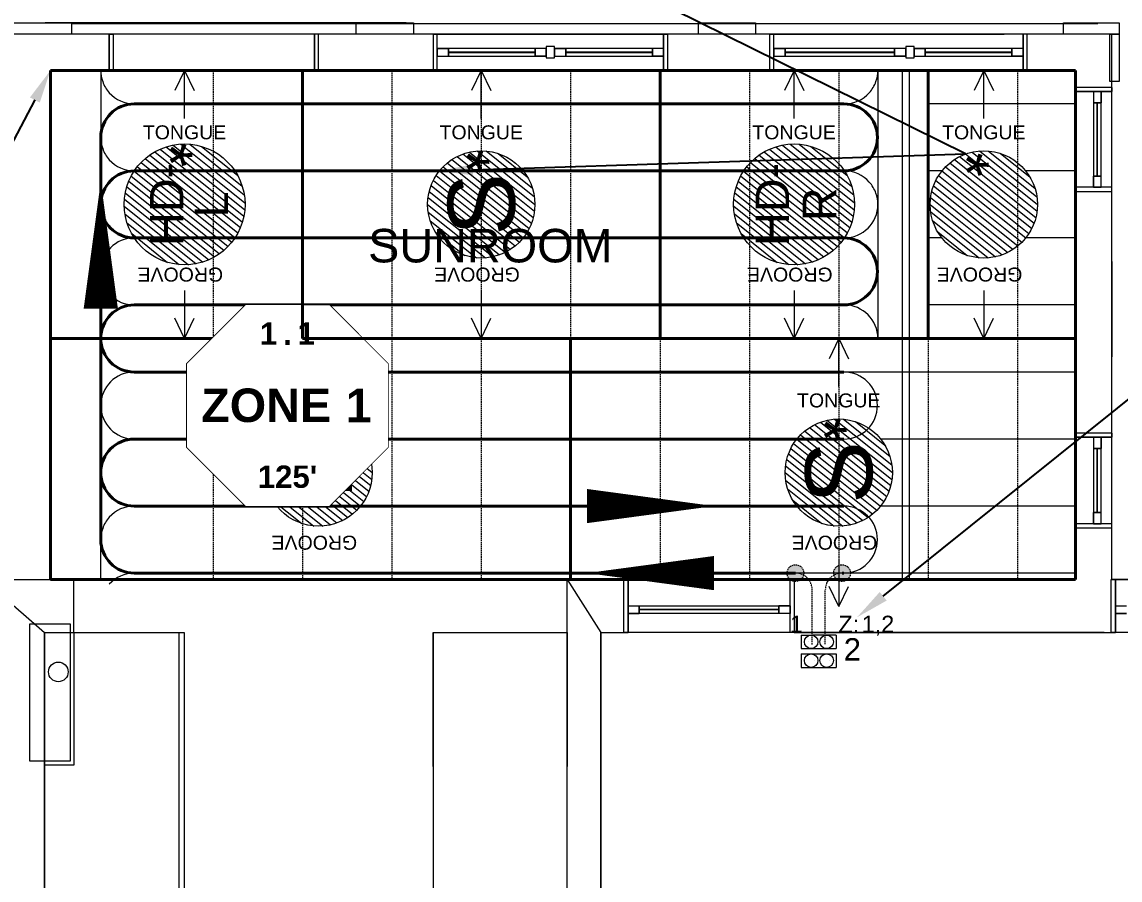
# Model space of a CAD drawing. Header units: inches. Extents: x -394 to 2550, y -2115 to -791.
# Drawn here: x 1125.5 to 1322, y -1182.6 to -1029 of the extents above; entities that cross this region are included whole.
import ezdxf
from ezdxf import colors
from ezdxf.entities.mleader import LeaderData, LeaderLine
from ezdxf.enums import TextEntityAlignment as Align
from ezdxf.math import Vec2, Vec3

# ---------------------------------------------------------------- set-up
doc = ezdxf.new("R2010")
doc.units = ezdxf.units.IN
doc.header["$MEASUREMENT"] = 0
doc.set_wipeout_variables(frame=1)
doc.linetypes.add('DASHED2', pattern=[0.375, 0.25, -0.125])
for name, color, linetype, lineweight in [('B_Joists', 8, 'DASHED2', 5), ('B_Walls', 7, 'Continuous', 13), ('S_Doubles', 50, 'Continuous', 15), ('S_Lefts', 1, 'Continuous', 13), ('S_Panel Text', 7, 'Continuous', 13), ('S_Straights', 161, 'Continuous', 13), ('T_Buried Point', 3, 'Continuous', 20), ('T_Buried Tubing', 3, 'DASHED2', 20), ('T_Custom Groove', 143, 'Continuous', 20), ('T_Manifold', 7, 'Continuous', 9), ('T_Tube Text', 7, 'Continuous', 13), ('T_Tubing', 6, 'Continuous', 40), ('W_Grooves', 7, 'Continuous', 5), ('W_Panel', 7, 'Continuous', 40), ('W_TG', 7, 'Continuous', 5)]:
    doc.layers.add(name, color=color, linetype=linetype, lineweight=lineweight)
for name, color, linetype in [('T_Loop Marker', 7, 'Continuous'), ('T_Return', 5, 'Continuous'), ('T_Supply', 1, 'Continuous')]:
    doc.layers.add(name, color=color, linetype=linetype)
doc.styles.add('Bold', font='arialbd.ttf')
doc.styles.get("Standard").update_dxf_attribs({"font": 'arial.ttf'})

# ---------------------------------------------------------------- blocks, each defined once
blk = doc.blocks.new('Left Turn Panel')
at = {"layer": 'W_Panel'}
blk.add_text('L', height=12, dxfattribs=at).set_placement((-10.81, 187.42), align=Align.MIDDLE)
blk = doc.blocks.new('*U140')
at = {"layer": 'S_Lefts'}
for p, q in [((-25.36, -38.49), (-33.57, -48.76)), ((-26.93, -38.85), (-33.57, -47.15)), ((-24, -38.4), (-33.37, -50.11)), ((-22.78, -38.47), (-33.03, -51.28)), ((-21.67, -38.68), (-32.58, -52.32)), ((-20.64, -39), (-32.04, -53.25)), ((-28.93, -39.76), (-33.12, -45)), ((-19.69, -39.42), (-31.43, -54.09)), ((-18.81, -39.92), (-30.75, -54.83)), ((-18, -40.5), (-30, -55.5)), ((-17.25, -41.17), (-29.19, -56.08)), ((-16.57, -41.91), (-28.31, -56.58)), ((-15.96, -42.75), (-27.36, -57)), ((-15.42, -43.68), (-26.33, -57.32)), ((-14.97, -44.72), (-25.22, -57.53)), ((-14.63, -45.89), (-24, -57.6)), ((-14.43, -47.24), (-22.64, -57.51)), ((-14.43, -48.85), (-21.07, -57.15)), ((-14.88, -51), (-19.07, -56.24))]:
    blk.add_line(p, q, dxfattribs=at)
blk.add_circle((-24, -48), 9.6, dxfattribs=at)
at = {"layer": 'W_Grooves'}
for p, q in [((-43.12, -9), (0, -9)), ((-42, -93.12), (-42, -15)), ((-30, -40.5), (-30, -15)), ((-18, -40.5), (-18, -15)), ((-6, -93.12), (-6, -15)), ((-30, -93.12), (-30, -55.5)), ((-18, -93.12), (-18, -55.5))]:
    blk.add_line(p, q, dxfattribs=at)
for centre, start, end in [((-36, -15), 109.4712, 131.8103), ((-36, -15), 90, 109.4712), ((-36, -15), 70.5288, 90), ((-36, -15), 48.1897, 70.5288), ((-24, -15), 109.4712, 131.8103), ((-24, -15), 90, 109.4712), ((-24, -15), 0, 90), ((-12, -15), 0, 180), ((0, -15), 90, 180), ((-48, -15), 0, 48.1897), ((-36, -15), 131.8103, 180), ((-36, -15), 0, 48.1897), ((-24, -15), 131.8103, 180)]:
    blk.add_arc(centre, 6, start, end, dxfattribs=at)
at = {"layer": 'W_Panel'}
for p, q in [((-43.12, -93.12), (-43.12, 0)), ((-43.12, 0), (0, 0)), ((0, 0), (0, -93.12)), ((0, -93.12), (-43.12, -93.12))]:
    blk.add_line(p, q, dxfattribs=at)
at = {"layer": 'W_TG'}
for p, q in [((0, -48), (-3.62, -46.26)), ((-8.61, -48), (0, -48)), ((0, -48), (-3.62, -49.74))]:
    blk.add_line(p, q, dxfattribs=at)
at = {"layer": 'W_Panel'}
blk.add_blockref('Left Turn Panel', (-13.19, -235.42), dxfattribs=at)
at = {"layer": 'W_Panel', "flags": 8}
blk.add_attdef('*', (-14.18, -41.42), '', height=8, rotation=180, dxfattribs=at)
at = {"layer": 'W_TG'}
for s, rotation, p in [('GROOVE', 90, (-35.31, -54.9)), ('TONGUE', 270, (-12.34, -40.53))]:
    blk.add_text(s, height=2.5, rotation=rotation, dxfattribs=at).set_placement(p)
blk = doc.blocks.new('Half Double - Left Turn')
at = {"layer": 'W_Panel'}
for s, p in [('HD-', (116.24, 166.62)), ('L', (116.24, 158.64))]:
    blk.add_text(s, height=6, dxfattribs=at).set_placement(p, align=Align.MIDDLE)
blk = doc.blocks.new('*U141')
at = {"layer": 'S_Doubles'}
for p, q in [((-25.7, -13.32), (-34.79, -24.69)), ((-27.28, -13.69), (-34.78, -23.06)), ((-24.31, -13.19), (-34.62, -26.07)), ((-23.06, -13.22), (-34.31, -27.28)), ((-21.91, -13.39), (-33.9, -28.37)), ((-20.85, -13.65), (-33.4, -29.35)), ((-29.23, -14.53), (-34.38, -20.97)), ((-19.85, -14.01), (-32.83, -30.24)), ((-18.92, -14.45), (-32.2, -31.05)), ((-18.05, -14.97), (-31.51, -31.79)), ((-17.24, -15.55), (-30.76, -32.45)), ((-16.49, -16.21), (-29.95, -33.03)), ((-15.8, -16.95), (-29.08, -33.55)), ((-15.17, -17.76), (-28.15, -33.99)), ((-14.6, -18.65), (-27.15, -34.35)), ((-14.1, -19.63), (-26.09, -34.61)), ((-13.69, -20.72), (-24.94, -34.78)), ((-13.38, -21.93), (-23.69, -34.81)), ((-13.21, -23.31), (-22.3, -34.68)), ((-13.22, -24.94), (-20.72, -34.31)), ((-13.62, -27.03), (-18.77, -33.47))]:
    blk.add_line(p, q, dxfattribs=at)
blk.add_circle((-24, -24), 10.82, dxfattribs=at)
at = {"layer": 'W_Grooves'}
for p, q in [((0, -9), (-48, -9)), ((-42, -15), (-42, -45.12)), ((-6, -15), (-6, -45.12)), ((-30, -33), (-30, -45.12)), ((-18, -33), (-18, -45.12))]:
    blk.add_line(p, q, dxfattribs=at)
for centre, start, end in [((-48, -15), 0, 90), ((-36, -15), 0, 180), ((-24, -15), 90, 180), ((-24, -15), 70.5288, 90), ((-24, -15), 48.1897, 70.5288), ((-12, -15), 109.4712, 131.8103), ((-12, -15), 90, 109.4712), ((-12, -15), 70.5288, 90), ((-12, -15), 48.1897, 70.5288), ((0, -15), 109.4712, 131.8103), ((0, -15), 90, 109.4712), ((-24, -15), 0, 48.1897), ((-12, -15), 131.8103, 180), ((-12, -15), 0, 48.1897), ((0, -15), 131.8103, 180)]:
    blk.add_arc(centre, 6, start, end, dxfattribs=at)
at = {"layer": 'W_Panel'}
for p, q in [((0, 0), (-48, 0)), ((-48, 0), (-48, -45.12)), ((0, -45.12), (0, 0)), ((0, -45.12), (-48, -45.12))]:
    blk.add_line(p, q, dxfattribs=at)
at = {"layer": 'W_TG'}
for p, q in [((-48, -24), (-44.38, -22.26)), ((0, -24), (-3.62, -22.26)), ((-39.39, -24), (-48, -24)), ((-48, -24), (-44.38, -25.74)), ((-8.61, -24), (0, -24)), ((0, -24), (-3.62, -25.74))]:
    blk.add_line(p, q, dxfattribs=at)
at = {"layer": 'W_Panel'}
blk.add_blockref('Half Double - Left Turn', (-140.24, -187.42), dxfattribs=at)
at = {"layer": 'W_Panel', "flags": 8}
blk.add_attdef('*', (-12.97, -17.42), '', height=8, rotation=180, dxfattribs=at)
at = {"layer": 'W_TG'}
for s, rotation, p in [('GROOVE', 90, (-35.31, -30.9)), ('TONGUE', 270, (-12.34, -16.53))]:
    blk.add_text(s, height=2.5, rotation=rotation, dxfattribs=at).set_placement(p)
blk = doc.blocks.new('Straight Through Panel')
at = {"layer": 'W_Panel'}
blk.add_text('S', height=12, dxfattribs=at).set_placement((-10.81, 79.84), align=Align.MIDDLE)
blk = doc.blocks.new('*U144')
at = {"layer": 'S_Straights'}
for p, q in [((-25.36, -38.49), (-33.57, -48.76)), ((-26.93, -38.85), (-33.57, -47.15)), ((-24, -38.4), (-33.37, -50.11)), ((-22.78, -38.47), (-33.03, -51.28)), ((-21.67, -38.68), (-32.58, -52.32)), ((-20.64, -39), (-32.04, -53.25)), ((-28.93, -39.76), (-33.12, -45)), ((-19.69, -39.42), (-31.43, -54.09)), ((-18.81, -39.92), (-30.75, -54.83)), ((-18, -40.5), (-30, -55.5)), ((-17.25, -41.17), (-29.19, -56.08)), ((-16.57, -41.91), (-28.31, -56.58)), ((-15.96, -42.75), (-27.36, -57)), ((-15.42, -43.68), (-26.33, -57.32)), ((-14.97, -44.72), (-25.22, -57.53)), ((-14.63, -45.89), (-24, -57.6)), ((-14.43, -47.24), (-22.64, -57.51)), ((-14.43, -48.85), (-21.07, -57.15)), ((-14.88, -51), (-19.07, -56.24))]:
    blk.add_line(p, q, dxfattribs=at)
blk.add_circle((-24, -48), 9.6, dxfattribs=at)
at = {"layer": 'W_Grooves'}
for p, q in [((-42, -90.37), (-42, 0)), ((-30, -40.5), (-30, 0)), ((-18, -40.5), (-18, 0)), ((-6, -90.37), (-6, 0)), ((-30, -90.37), (-30, -55.5)), ((-18, -90.37), (-18, -55.5))]:
    blk.add_line(p, q, dxfattribs=at)
at = {"layer": 'W_Panel'}
for p, q in [((-43.12, 0), (-43.12, -90.37)), ((0, 0), (-43.12, 0)), ((0, -90.37), (0, 0)), ((-43.12, -90.37), (0, -90.37))]:
    blk.add_line(p, q, dxfattribs=at)
at = {"layer": 'W_TG'}
for p, q in [((-48, -48), (-44.38, -46.26)), ((0, -48), (-3.62, -46.26)), ((-39.39, -48), (-48, -48)), ((-48, -48), (-44.38, -49.74)), ((-8.61, -48), (0, -48)), ((0, -48), (-3.62, -49.74))]:
    blk.add_line(p, q, dxfattribs=at)
at = {"layer": 'W_Panel'}
blk.add_blockref('Straight Through Panel', (-13.19, -127.84), dxfattribs=at)
at = {"layer": 'W_Panel', "flags": 8}
blk.add_attdef('*', (-14.18, -41.42), '', height=8, rotation=180, dxfattribs=at)
at = {"layer": 'W_TG'}
for s, rotation, p in [('GROOVE', 90, (-35.31, -54.9)), ('TONGUE', 270, (-12.34, -40.53))]:
    blk.add_text(s, height=2.5, rotation=rotation, dxfattribs=at).set_placement(p)
blk = doc.blocks.new('Half Double - Right Panel')
at = {"layer": 'W_Panel'}
for s, p in [('HD-', (116.24, 107.72)), ('R', (116.24, 99.3))]:
    blk.add_text(s, height=6, dxfattribs=at).set_placement(p, align=Align.MIDDLE)
blk = doc.blocks.new('*U143')
at = {"layer": 'S_Doubles'}
for p, q in [((-25.7, 34.68), (-34.79, 23.31)), ((-27.28, 34.31), (-34.78, 24.94)), ((-24.31, 34.81), (-34.62, 21.93)), ((-29.23, 33.47), (-34.38, 27.03)), ((-23.06, 34.78), (-34.31, 20.72)), ((-21.91, 34.61), (-33.9, 19.63)), ((-20.85, 34.35), (-33.4, 18.65)), ((-19.85, 33.99), (-32.83, 17.76)), ((-18.92, 33.55), (-32.2, 16.95)), ((-18.05, 33.03), (-31.51, 16.21)), ((-17.24, 32.45), (-30.76, 15.55)), ((-16.49, 31.79), (-29.95, 14.97)), ((-15.8, 31.05), (-29.08, 14.45)), ((-15.17, 30.24), (-28.15, 14.01)), ((-14.6, 29.35), (-27.15, 13.65)), ((-14.1, 28.37), (-26.09, 13.39)), ((-13.69, 27.28), (-24.94, 13.22)), ((-13.38, 26.07), (-23.69, 13.19)), ((-13.21, 24.69), (-22.3, 13.32)), ((-13.22, 23.06), (-20.72, 13.69)), ((-13.62, 20.97), (-18.77, 14.53))]:
    blk.add_line(p, q, dxfattribs=at)
blk.add_circle((-24, 24), 10.82, dxfattribs=at)
at = {"layer": 'W_Grooves'}
for p, q in [((-42, 15), (-42, 48)), ((-30, 33), (-30, 48)), ((-18, 33), (-18, 48)), ((-6, 15), (-6, 48)), ((0, 9), (-48, 9))]:
    blk.add_line(p, q, dxfattribs=at)
for centre, start, end in [((-48, 15), 270, 0), ((-36, 15), 180, 0), ((-24, 15), 180, 270), ((-24, 15), 311.8103, 0), ((-12, 15), 180, 228.1897), ((-12, 15), 311.8103, 0), ((0, 15), 180, 228.1897), ((-24, 15), 289.4712, 311.8103), ((-12, 15), 228.1897, 250.5288), ((-12, 15), 289.4712, 311.8103), ((0, 15), 228.1897, 250.5288), ((-24, 15), 270, 289.4712), ((-12, 15), 250.5288, 270), ((-12, 15), 270, 289.4712), ((0, 15), 250.5288, 270)]:
    blk.add_arc(centre, 6, start, end, dxfattribs=at)
at = {"layer": 'W_Panel'}
for p, q in [((-48, 48), (-48, 0)), ((0, 48), (-48, 48)), ((0, 0), (0, 48)), ((0, 0), (-48, 0))]:
    blk.add_line(p, q, dxfattribs=at)
at = {"layer": 'W_TG'}
for p, q in [((-48, 24), (-44.38, 25.74)), ((0, 24), (-3.62, 25.74)), ((-48, 24), (-44.38, 22.26)), ((-39.39, 24), (-48, 24)), ((-8.61, 24), (0, 24)), ((0, 24), (-3.62, 22.26))]:
    blk.add_line(p, q, dxfattribs=at)
at = {"layer": 'W_Panel'}
blk.add_blockref('Half Double - Right Panel', (-140.24, -79.84), dxfattribs=at)
at = {"layer": 'W_Panel', "flags": 8}
blk.add_attdef('*', (-12.97, 30.58), '', height=8, rotation=180, dxfattribs=at)
at = {"layer": 'W_TG'}
for s, rotation, p in [('GROOVE', 90, (-35.31, 17.1)), ('TONGUE', 270, (-12.34, 31.47))]:
    blk.add_text(s, height=2.5, rotation=rotation, dxfattribs=at).set_placement(p)
blk = doc.blocks.new('Bury Point')
at = {"layer": 'T_Buried Tubing'}
h = blk.add_hatch(color=256, dxfattribs=at)
edge = h.paths.add_edge_path()
edge.add_arc((0, 0), 1.5, 0, 360)
blk.add_circle((0, 0), 1.5, dxfattribs=at)
blk = doc.blocks.new('LS')
at = {"layer": 'T_Supply'}
blk.add_lwpolyline([(0, 0, 0, 4.08, 0), (15.19, 0, 4.08, 4.08, 0)], format="xyseb", dxfattribs=at)
blk = doc.blocks.new('*U148')
at = {"layer": 'T_Supply', "xscale": 1.5, "yscale": 1.5, "zscale": 1.5}
blk.add_blockref('LS', (0, 0), dxfattribs=at)
blk = doc.blocks.new('LR')
at = {"layer": 'T_Return'}
blk.add_lwpolyline([(0, 0, 0, 4.08, 0), (15.19, 0, 4.08, 4.08, 0)], format="xyseb", dxfattribs=at)
blk = doc.blocks.new('*U151')
at = {"layer": 'T_Return', "xscale": 1.5, "yscale": 1.5, "zscale": 1.5}
blk.add_blockref('LR', (0, 0), dxfattribs=at)
blk = doc.blocks.new('MARKER')
at = {"layer": 'T_Loop Marker'}
blk.add_lwpolyline([(25.46, 36), (10.54, 36), (0, 25.46), (0, 10.54), (10.54, 0), (25.46, 0), (36, 10.54), (36, 25.46)], close=True, dxfattribs=at)
at = {"layer": 'T_Loop Marker', "style": 'Bold', "flags": 1}
for tag, p in [('ROOM', (17.52, -3.66)), ('LENGTH', (18, -12.74)), ('LENGTH_ADD', (18, -18.74))]:
    blk.add_attdef(tag, text='', height=4, dxfattribs=at).set_placement(p, align=Align.MIDDLE_CENTER)
blk.add_wipeout([(25.46, 36), (10.54, 36), (0, 25.46), (0, 10.54), (10.54, 0), (25.46, 0), (36, 10.54), (36, 25.46)]).dxf.layer = 'T_Loop Marker'
at = {"layer": 'T_Loop Marker', "insert": (18, 30.84), "char_height": 4, "width": 4.1485, "attachment_point": 5}
blk.add_mtext('{\\fArial|b1|i0|c0|p34;.}', dxfattribs=at)
at = {"layer": 'T_Loop Marker', "insert": (25.83, 18), "char_height": 6, "attachment_point": 6, "style": 'Bold'}
blk.add_mtext_dynamic_manual_height_columns('ZONE', width=6.1304, gutter_width=30, heights=[0], dxfattribs=at)
at = {"layer": 'T_Loop Marker', "style": 'Bold'}
for tag, p in [('MANIFOLD', (14.61, 30.87)), ('LOOP', (21.36, 30.87)), ('LENGTH_DISPLAY', (18, 5.26))]:
    blk.add_attdef(tag, text='', height=4, dxfattribs=at).set_placement(p, align=Align.MIDDLE_CENTER)
blk.add_attdef('ZONE', text='', height=6, dxfattribs=at).set_placement((28.42, 18), align=Align.MIDDLE_LEFT)
blk = doc.blocks.new('*U196')
at = {"color": 1, "lineweight": 9}
for p, q in [((0, 0), (2.05, 0)), ((0, 0), (0, -2.43)), ((6.25, 0), (6.25, -2.43)), ((0, -2.43), (6.25, -2.43))]:
    blk.add_line(p, q, dxfattribs=at)
at = {"color": 1}
for p, q in [((6.25, 0), (4.64, 0)), ((4.64, 0), (4.64, 0)), ((4.64, 0), (2.05, 0)), ((2.05, 0), (2.05, 0))]:
    blk.add_line(p, q, dxfattribs=at)
at = {"color": 5, "lineweight": 9}
for p, q in [((0, -3.36), (6.23, -3.36)), ((0, -3.36), (0, -5.79)), ((6.23, -3.36), (6.23, -5.79)), ((0, -5.79), (6.23, -5.79))]:
    blk.add_line(p, q, dxfattribs=at)
at = {"color": 3, "lineweight": 9}
for points in [[(1.26, -1.21), (1.26, -1.21)], [(4.01, -1.21), (4.01, -1.21)], [(2.33, -4.58), (2.33, -4.58)], [(5.08, -4.58), (5.08, -4.58)]]:
    blk.add_lwpolyline(points, dxfattribs=at)
at = {"color": 1}
for centre in [(1.79, -1.21), (4.54, -1.21)]:
    blk.add_circle(centre, 1.21, dxfattribs=at)
at = {"color": 5}
for centre in [(1.79, -4.58), (4.54, -4.58)]:
    blk.add_circle(centre, 1.21, dxfattribs=at)
at = {"color": 6}
blk.add_text('Z:', height=3, dxfattribs=at).set_placement((6.66, 0.46))
at = {"color": 83}
blk.add_attdef('MAN#', (-2.02, 0.46), '', height=3, dxfattribs=at)
at = {"color": 6}
blk.add_attdef('ZONE', (10.83, 0.46), '', height=3, dxfattribs=at)
at = {"color": 0, "flags": 1}
blk.add_attdef('GPM', text='', height=4, dxfattribs=at).set_placement((-3.63, -2.87), align=Align.MIDDLE_RIGHT)
at = {"color": 0}
blk.add_attdef('PORTS', (7.6, -4.56), '', height=4, dxfattribs=at)
blk = doc.blocks.new('*U199')
at = {"layer": 'S_Straights'}
for p, q in [((-25.36, -22.49), (-33.57, -32.76)), ((-26.93, -22.85), (-33.57, -31.15)), ((-24, -22.4), (-33.37, -34.11)), ((-22.78, -22.47), (-33.03, -35.28)), ((-21.67, -22.68), (-32.58, -36.32)), ((-20.64, -23), (-32.04, -37.25)), ((-19.69, -23.42), (-31.43, -38.09)), ((-28.93, -23.76), (-33.12, -29)), ((-18.81, -23.92), (-30.75, -38.83)), ((-18, -24.5), (-30, -39.5)), ((-17.25, -25.17), (-29.19, -40.08)), ((-16.57, -25.91), (-28.31, -40.58)), ((-15.96, -26.75), (-27.36, -41)), ((-15.42, -27.68), (-26.33, -41.32)), ((-14.97, -28.72), (-25.22, -41.53)), ((-14.63, -29.89), (-24, -41.6)), ((-14.43, -31.24), (-22.64, -41.51)), ((-14.43, -32.85), (-21.07, -41.15)), ((-14.88, -35), (-19.07, -40.24))]:
    blk.add_line(p, q, dxfattribs=at)
blk.add_circle((-24, -32), 9.6, dxfattribs=at)
at = {"layer": 'W_Grooves'}
for p, q in [((-42, -64), (-42, 0)), ((-30, -24.5), (-30, 0)), ((-18, -24.5), (-18, 0)), ((-6, -64), (-6, 0)), ((-30, -64), (-30, -39.5)), ((-18, -64), (-18, -39.5))]:
    blk.add_line(p, q, dxfattribs=at)
at = {"layer": 'W_Panel'}
for p, q in [((-48, 0), (-48, -64)), ((0, 0), (-48, 0)), ((0, -64), (0, 0)), ((-48, -64), (0, -64))]:
    blk.add_line(p, q, dxfattribs=at)
at = {"layer": 'W_TG'}
for p, q in [((-48, -32), (-44.38, -30.26)), ((0, -32), (-3.62, -30.26)), ((-39.39, -32), (-48, -32)), ((-48, -32), (-44.38, -33.74)), ((-8.61, -32), (0, -32)), ((0, -32), (-3.62, -33.74))]:
    blk.add_line(p, q, dxfattribs=at)
at = {"layer": 'W_Panel'}
blk.add_blockref('Straight Through Panel', (-13.19, -111.84), dxfattribs=at)
at = {"layer": 'W_Panel', "flags": 8}
blk.add_attdef('*', (-14.18, -25.42), '', height=8, rotation=180, dxfattribs=at)
at = {"layer": 'W_TG'}
for s, rotation, p in [('GROOVE', 90, (-35.31, -38.9)), ('TONGUE', 270, (-12.34, -24.53))]:
    blk.add_text(s, height=2.5, rotation=rotation, dxfattribs=at).set_placement(p)
blk = doc.blocks.new('ASTERISK')
blk.add_text('*', height=7.97, rotation=180).set_placement((2.37, 6.49))
blk = doc.blocks.new('*U201')
at = {"layer": 'S_Straights'}
for p, q in [((-25.46, 25.4), (-33.64, 15.1)), ((-27.03, 25.04), (-33.64, 16.71)), ((-24.11, 25.5), (-33.43, 13.75)), ((-29.03, 24.12), (-33.2, 18.86)), ((-22.89, 25.43), (-33.08, 12.58)), ((-21.77, 25.23), (-32.63, 11.54)), ((-20.75, 24.91), (-32.09, 10.62)), ((-19.8, 24.5), (-31.47, 9.78)), ((-18.91, 24.01), (-30.79, 9.04)), ((-18.1, 23.43), (-30.04, 8.38)), ((-17.35, 22.76), (-29.22, 7.79)), ((-16.66, 22.02), (-28.34, 7.3)), ((-16.05, 21.18), (-27.39, 6.89)), ((-15.51, 20.26), (-26.36, 6.57)), ((-15.05, 19.22), (-25.25, 6.37)), ((-14.7, 18.05), (-24.03, 6.3)), ((-14.5, 16.7), (-22.67, 6.4)), ((-14.5, 15.09), (-21.1, 6.76)), ((-14.93, 12.94), (-19.1, 7.68))]:
    blk.add_line(p, q, dxfattribs=at)
blk.add_circle((-24.07, 15.9), 9.6, dxfattribs=at)
at = {"layer": 'W_Grooves'}
for p, q in [((-42, -0.58), (-42.11, 25.79)), ((-30.1, 23.38), (-30.11, 25.84)), ((-18.1, 23.43), (-18.11, 25.89)), ((-6, -0.43), (-6.11, 25.94)), ((-30, -0.53), (-30.04, 8.38)), ((-18, -0.48), (-18.04, 8.43))]:
    blk.add_line(p, q, dxfattribs=at)
at = {"layer": 'W_Panel'}
for p, q in [((-0.11, 25.97), (-48.11, 25.77)), ((-48.11, 25.77), (-48, -0.61)), ((0, -0.41), (-0.11, 25.97)), ((0, -0.41), (-48, -0.61))]:
    blk.add_line(p, q, dxfattribs=at)
at = {"layer": 'W_TG'}
for p, q in [((-0.07, 16), (-3.69, 17.73)), ((-48.07, 15.8), (-44.45, 17.56)), ((-39.45, 15.84), (-48.07, 15.8)), ((-48.07, 15.8), (-44.44, 14.07)), ((-8.68, 15.96), (-0.07, 16)), ((-0.07, 16), (-3.68, 14.24))]:
    blk.add_line(p, q, dxfattribs=at)
at = {"layer": 'W_Panel', "rotation": 0.2376731905576363}
blk.add_blockref('ASTERISK', (-17.17, 16.55), dxfattribs=at)
at = {"layer": 'W_TG'}
for s, rotation, p in [('GROOVE', 90.2377, (-35.34, 8.95)), ('TONGUE', 270.2377, (-12.44, 23.42))]:
    blk.add_text(s, height=2.5, rotation=rotation, dxfattribs=at).set_placement(p)

msp = doc.modelspace()

# ---------------------------------------------------------------- linework, layer by layer
at = {"layer": 'B_Joists'}
for p, q in [((1159.69, -1037.63), (1159.69, -1128.75)), ((1175.69, -1037.63), (1175.69, -1128.75)), ((1191.69, -1037.63), (1191.69, -1128.75)), ((1207.69, -1037.63), (1207.69, -1128.75)), ((1223.69, -1037.63), (1223.69, -1128.75)), ((1239.69, -1037.63), (1239.69, -1128.75)), ((1255.69, -1037.63), (1255.69, -1128.75)), ((1271.69, -1037.63), (1271.69, -1128.75)), ((1287.69, -1037.63), (1287.69, -1128.75)), ((1303.69, -1037.63), (1303.69, -1128.75))]:
    msp.add_line(p, q, dxfattribs=at)
msp.add_lwpolyline([(1130.57, -1037.63), (1314.07, -1037.63), (1314.07, -1128.75), (1130.57, -1128.75)], close=True, dxfattribs=at)
at = {"layer": 'B_Walls'}
for p, q in [((1124.07, -1029.13), (1134.32, -1029.13)), ((1194.22, -1029.13), (1129.63, -1029.13)), ((1194.22, -1029.13), (1129.63, -1029.13)), ((1134.32, -1029.13), (1134.32, -1031.13)), ((1318.07, -1029.29), (1134.32, -1029.29)), ((1185.32, -1029.13), (1195.57, -1029.13)), ((1185.32, -1031.13), (1185.32, -1029.13)), ((1195.57, -1029.13), (1195.57, -1031.13)), ((1246.56, -1029.13), (1256.81, -1029.13)), ((1246.56, -1031.13), (1246.56, -1029.13)), ((1256.81, -1029.13), (1256.81, -1031.13)), ((1311.92, -1029.13), (1321.92, -1029.13)), ((1311.92, -1031.13), (1311.92, -1029.13)), ((1321.92, -1029.13), (1321.92, -1031.13)), ((1141.07, -1031.13), (1124.07, -1031.13)), ((1134.32, -1031.13), (1124.07, -1031.13)), ((1307.81, -1031.13), (1135.97, -1031.13)), ((1141.07, -1031.13), (1141.82, -1031.13)), ((1141.82, -1031.13), (1141.07, -1031.13)), ((1141.07, -1031.13), (1141.07, -1037.63)), ((1141.07, -1037.63), (1141.07, -1031.13)), ((1141.82, -1037.63), (1141.82, -1031.13)), ((1141.82, -1037.63), (1141.82, -1031.13)), ((1178.57, -1031.13), (1177.82, -1031.13)), ((1177.82, -1037.63), (1177.82, -1031.13)), ((1178.57, -1031.13), (1177.82, -1031.13)), ((1177.82, -1031.13), (1177.82, -1037.63)), ((1199.07, -1031.13), (1178.57, -1031.13)), ((1178.57, -1037.63), (1178.57, -1031.13)), ((1178.57, -1037.63), (1178.57, -1031.13)), ((1195.57, -1031.13), (1185.32, -1031.13)), ((1199.07, -1031.13), (1241.07, -1031.13)), ((1199.07, -1031.13), (1199.82, -1031.13)), ((1199.82, -1031.13), (1199.07, -1031.13)), ((1199.07, -1031.13), (1199.07, -1037.63)), ((1199.82, -1037.63), (1199.82, -1031.13)), ((1199.82, -1037.63), (1199.82, -1031.13)), ((1241.07, -1031.13), (1240.32, -1031.13)), ((1240.32, -1037.63), (1240.32, -1031.13)), ((1241.07, -1031.13), (1240.32, -1031.13)), ((1240.32, -1031.13), (1240.32, -1037.63)), ((1259.32, -1031.13), (1241.07, -1031.13)), ((1241.07, -1037.63), (1241.07, -1031.13)), ((1256.81, -1031.13), (1246.56, -1031.13)), ((1259.32, -1031.13), (1301.32, -1031.13)), ((1259.32, -1031.13), (1260.07, -1031.13)), ((1260.07, -1031.13), (1259.32, -1031.13)), ((1259.32, -1031.13), (1259.32, -1037.63)), ((1260.07, -1037.63), (1260.07, -1031.13)), ((1260.07, -1037.63), (1260.07, -1031.13)), ((1305.43, -1031.13), (1304.68, -1031.13)), ((1304.68, -1037.63), (1304.68, -1031.13)), ((1305.43, -1031.13), (1304.68, -1031.13)), ((1304.68, -1031.13), (1304.68, -1037.63)), ((1320.57, -1031.13), (1305.43, -1031.13)), ((1305.43, -1037.63), (1305.43, -1031.13)), ((1321.92, -1031.13), (1311.92, -1031.13)), ((1320.2, -1031.13), (1321.92, -1031.13)), ((1320.2, -1039.63), (1320.2, -1031.13)), ((1320.57, -1040.67), (1320.57, -1031.13)), ((1321.92, -1031.13), (1321.92, -1039.63)), ((1199.82, -1033.69), (1201.82, -1033.69)), ((1201.82, -1033.69), (1199.82, -1033.69)), ((1199.82, -1033.69), (1199.82, -1035.07)), ((1199.82, -1035.07), (1199.82, -1033.69)), ((1217.32, -1033.69), (1201.82, -1033.69)), ((1201.82, -1033.69), (1201.82, -1035.07)), ((1201.82, -1035.07), (1201.82, -1033.69)), ((1201.82, -1035.07), (1201.82, -1033.69)), ((1217.32, -1035.07), (1217.32, -1033.69)), ((1219.32, -1033.69), (1217.32, -1033.69)), ((1217.32, -1035.07), (1217.32, -1033.69)), ((1219.32, -1033.69), (1217.32, -1033.69)), ((1217.32, -1033.69), (1217.32, -1035.07)), ((1220.82, -1033.38), (1219.32, -1033.38)), ((1219.32, -1033.38), (1219.32, -1035.38)), ((1219.32, -1035.07), (1219.32, -1033.69)), ((1219.32, -1035.07), (1219.32, -1033.69)), ((1220.82, -1035.38), (1220.82, -1033.38)), ((1220.82, -1033.69), (1222.82, -1033.69)), ((1222.82, -1033.69), (1220.82, -1033.69)), ((1220.82, -1033.69), (1220.82, -1035.07)), ((1220.82, -1035.07), (1220.82, -1033.69)), ((1238.32, -1033.69), (1222.82, -1033.69)), ((1222.82, -1033.69), (1222.82, -1035.07)), ((1222.82, -1035.07), (1222.82, -1033.69)), ((1222.82, -1035.07), (1222.82, -1033.69)), ((1238.32, -1035.07), (1238.32, -1033.69)), ((1240.32, -1033.69), (1238.32, -1033.69)), ((1238.32, -1035.07), (1238.32, -1033.69)), ((1240.32, -1033.69), (1238.32, -1033.69)), ((1238.32, -1033.69), (1238.32, -1035.07)), ((1240.32, -1035.07), (1240.32, -1033.69)), ((1240.32, -1035.07), (1240.32, -1033.69)), ((1260.07, -1033.69), (1262.07, -1033.69)), ((1262.07, -1033.69), (1260.07, -1033.69)), ((1260.07, -1033.69), (1260.07, -1035.07)), ((1260.07, -1035.07), (1260.07, -1033.69)), ((1281.68, -1033.69), (1262.07, -1033.69)), ((1262.07, -1033.69), (1262.07, -1035.07)), ((1262.07, -1035.07), (1262.07, -1033.69)), ((1262.07, -1035.07), (1262.07, -1033.69)), ((1281.68, -1035.07), (1281.68, -1033.69)), ((1283.68, -1033.69), (1281.68, -1033.69)), ((1281.68, -1035.07), (1281.68, -1033.69)), ((1283.68, -1033.69), (1281.68, -1033.69)), ((1281.68, -1033.69), (1281.68, -1035.07)), ((1285.18, -1033.38), (1283.68, -1033.38)), ((1283.68, -1033.38), (1283.68, -1035.38)), ((1283.68, -1035.07), (1283.68, -1033.69)), ((1283.68, -1035.07), (1283.68, -1033.69)), ((1285.18, -1035.38), (1285.18, -1033.38)), ((1285.18, -1033.69), (1287.18, -1033.69)), ((1287.18, -1033.69), (1285.18, -1033.69)), ((1285.18, -1033.69), (1285.18, -1035.07)), ((1285.18, -1035.07), (1285.18, -1033.69)), ((1302.68, -1033.69), (1287.18, -1033.69)), ((1287.18, -1033.69), (1287.18, -1035.07)), ((1287.18, -1035.07), (1287.18, -1033.69)), ((1287.18, -1035.07), (1287.18, -1033.69)), ((1302.68, -1035.07), (1302.68, -1033.69)), ((1304.68, -1033.69), (1302.68, -1033.69)), ((1302.68, -1035.07), (1302.68, -1033.69)), ((1304.68, -1033.69), (1302.68, -1033.69)), ((1302.68, -1033.69), (1302.68, -1035.07)), ((1304.68, -1035.07), (1304.68, -1033.69)), ((1304.68, -1035.07), (1304.68, -1033.69)), ((1199.82, -1035.07), (1201.82, -1035.07)), ((1199.82, -1035.07), (1201.82, -1035.07)), ((1201.82, -1034.35), (1217.32, -1034.35)), ((1217.32, -1034.35), (1201.82, -1034.35)), ((1201.82, -1034.35), (1201.82, -1034.4)), ((1201.82, -1034.4), (1217.32, -1034.4)), ((1201.82, -1034.4), (1217.32, -1034.4)), ((1201.82, -1035.07), (1217.32, -1035.07)), ((1217.32, -1034.4), (1217.32, -1034.35)), ((1219.32, -1035.07), (1217.32, -1035.07)), ((1217.32, -1035.07), (1219.32, -1035.07)), ((1219.32, -1035.38), (1220.82, -1035.38)), ((1220.82, -1035.07), (1222.82, -1035.07)), ((1220.82, -1035.07), (1222.82, -1035.07)), ((1222.82, -1034.35), (1238.32, -1034.35)), ((1238.32, -1034.35), (1222.82, -1034.35)), ((1222.82, -1034.35), (1222.82, -1034.4)), ((1222.82, -1034.4), (1238.32, -1034.4)), ((1222.82, -1034.4), (1238.32, -1034.4)), ((1222.82, -1035.07), (1238.32, -1035.07)), ((1238.32, -1034.4), (1238.32, -1034.35)), ((1240.32, -1035.07), (1238.32, -1035.07)), ((1238.32, -1035.07), (1240.32, -1035.07)), ((1260.07, -1035.07), (1262.07, -1035.07)), ((1260.07, -1035.07), (1262.07, -1035.07)), ((1262.07, -1034.35), (1277.57, -1034.35)), ((1281.68, -1034.35), (1262.07, -1034.35)), ((1262.07, -1034.35), (1262.07, -1034.4)), ((1262.07, -1034.4), (1277.57, -1034.4)), ((1262.07, -1034.4), (1281.68, -1034.4)), ((1262.07, -1035.07), (1281.68, -1035.07)), ((1281.68, -1034.4), (1281.68, -1034.35)), ((1283.68, -1035.07), (1281.68, -1035.07)), ((1281.68, -1035.07), (1283.68, -1035.07)), ((1283.68, -1035.38), (1285.18, -1035.38)), ((1285.18, -1035.07), (1287.18, -1035.07)), ((1285.18, -1035.07), (1287.18, -1035.07)), ((1287.18, -1034.35), (1302.68, -1034.35)), ((1302.68, -1034.35), (1287.18, -1034.35)), ((1287.18, -1034.35), (1287.18, -1034.4)), ((1287.18, -1034.4), (1302.68, -1034.4)), ((1287.18, -1034.4), (1302.68, -1034.4)), ((1287.18, -1035.07), (1302.68, -1035.07)), ((1302.68, -1034.4), (1302.68, -1034.35)), ((1304.68, -1035.07), (1302.68, -1035.07)), ((1302.68, -1035.07), (1304.68, -1035.07)), ((1141.07, -1037.63), (1130.57, -1037.63)), ((1130.57, -1128.75), (1130.57, -1037.63)), ((1130.57, -1128.75), (1130.57, -1037.63)), ((1141.07, -1037.63), (1141.82, -1037.63)), ((1141.07, -1037.63), (1141.82, -1037.63)), ((1313.66, -1037.63), (1141.82, -1037.63)), ((1178.57, -1037.63), (1177.82, -1037.63)), ((1177.82, -1037.63), (1178.57, -1037.63)), ((1199.07, -1037.63), (1178.57, -1037.63)), ((1199.07, -1037.63), (1241.07, -1037.63)), ((1199.07, -1037.63), (1199.82, -1037.63)), ((1199.07, -1037.63), (1199.82, -1037.63)), ((1241.07, -1037.63), (1240.32, -1037.63)), ((1240.32, -1037.63), (1241.07, -1037.63)), ((1259.32, -1037.63), (1241.07, -1037.63)), ((1259.32, -1037.63), (1301.32, -1037.63)), ((1259.32, -1037.63), (1260.07, -1037.63)), ((1259.32, -1037.63), (1260.07, -1037.63)), ((1283.09, -1128.75), (1283.09, -1037.63)), ((1284.38, -1128.75), (1284.38, -1037.63)), ((1305.43, -1037.63), (1304.68, -1037.63)), ((1304.68, -1037.63), (1305.43, -1037.63)), ((1314.07, -1037.63), (1305.43, -1037.63)), ((1314.07, -1040.67), (1314.07, -1037.63)), ((1321.92, -1039.63), (1320.2, -1039.63)), ((1314.07, -1059.3), (1314.07, -1040.67)), ((1314.07, -1040.67), (1314.07, -1041.42)), ((1320.57, -1040.67), (1314.07, -1040.67)), ((1314.07, -1040.67), (1314.07, -1041.42)), ((1320.57, -1041.42), (1314.07, -1041.42)), ((1314.07, -1041.42), (1320.57, -1041.42)), ((1317.32, -1041.42), (1317.32, -1043.42)), ((1318.69, -1041.42), (1317.32, -1041.42)), ((1317.32, -1041.42), (1317.32, -1043.42)), ((1318.69, -1041.42), (1317.32, -1041.42)), ((1318.69, -1041.42), (1318.69, -1043.42)), ((1318.69, -1043.42), (1318.69, -1041.42)), ((1320.57, -1059.3), (1320.57, -1040.67)), ((1320.57, -1040.67), (1320.57, -1041.42)), ((1320.57, -1041.42), (1320.57, -1040.67)), ((1318.69, -1043.42), (1317.32, -1043.42)), ((1317.32, -1043.42), (1317.32, -1056.55)), ((1318.69, -1043.42), (1317.32, -1043.42)), ((1317.32, -1043.42), (1318.69, -1043.42)), ((1317.98, -1056.55), (1317.98, -1043.42)), ((1318.03, -1043.42), (1317.98, -1043.42)), ((1317.98, -1043.42), (1317.98, -1056.55)), ((1318.03, -1056.55), (1318.03, -1043.42)), ((1318.03, -1056.55), (1318.03, -1043.42)), ((1318.69, -1056.55), (1318.69, -1043.42)), ((1317.32, -1056.55), (1318.69, -1056.55)), ((1317.32, -1058.55), (1317.32, -1056.55)), ((1318.69, -1056.55), (1317.32, -1056.55)), ((1318.69, -1056.55), (1317.32, -1056.55)), ((1317.32, -1056.55), (1317.32, -1058.55)), ((1317.98, -1056.55), (1318.03, -1056.55)), ((1318.69, -1058.55), (1318.69, -1056.55)), ((1318.69, -1058.55), (1318.69, -1056.55)), ((1314.07, -1059.3), (1314.07, -1058.55)), ((1320.57, -1058.55), (1314.07, -1058.55)), ((1320.57, -1058.55), (1314.07, -1058.55)), ((1314.07, -1058.55), (1314.07, -1059.3)), ((1314.07, -1102.55), (1314.07, -1059.3)), ((1314.07, -1059.3), (1320.57, -1059.3)), ((1317.32, -1058.55), (1318.69, -1058.55)), ((1318.69, -1058.55), (1317.32, -1058.55)), ((1320.57, -1059.3), (1320.57, -1058.55)), ((1320.57, -1059.3), (1320.57, -1058.55)), ((1320.57, -1102.55), (1320.57, -1059.3)), ((1320.57, -1071.87), (1320.57, -1088.92)), ((1314.07, -1119.55), (1314.07, -1102.55)), ((1314.07, -1102.55), (1314.07, -1103.3)), ((1320.57, -1102.55), (1314.07, -1102.55)), ((1314.07, -1102.55), (1314.07, -1103.3)), ((1320.57, -1119.55), (1320.57, -1102.55)), ((1320.57, -1102.55), (1320.57, -1103.3)), ((1320.57, -1103.3), (1320.57, -1102.55)), ((1320.57, -1103.3), (1314.07, -1103.3)), ((1314.07, -1103.3), (1320.57, -1103.3)), ((1317.32, -1103.3), (1317.32, -1105.3)), ((1318.69, -1103.3), (1317.32, -1103.3)), ((1317.32, -1103.3), (1317.32, -1105.3)), ((1318.69, -1103.3), (1317.32, -1103.3)), ((1318.69, -1103.3), (1318.69, -1105.3)), ((1318.69, -1105.3), (1318.69, -1103.3)), ((1318.69, -1105.3), (1317.32, -1105.3)), ((1317.32, -1105.3), (1317.32, -1116.8)), ((1318.69, -1105.3), (1317.32, -1105.3)), ((1317.32, -1105.3), (1318.69, -1105.3)), ((1317.98, -1116.8), (1317.98, -1105.3)), ((1318.03, -1105.3), (1317.98, -1105.3)), ((1317.98, -1105.3), (1317.98, -1116.8)), ((1318.03, -1116.8), (1318.03, -1105.3)), ((1318.03, -1116.8), (1318.03, -1105.3)), ((1318.69, -1116.8), (1318.69, -1105.3)), ((1317.32, -1116.8), (1318.69, -1116.8)), ((1317.32, -1118.8), (1317.32, -1116.8)), ((1318.69, -1116.8), (1317.32, -1116.8)), ((1318.69, -1116.8), (1317.32, -1116.8)), ((1317.32, -1116.8), (1317.32, -1118.8)), ((1317.98, -1116.8), (1318.03, -1116.8)), ((1318.69, -1118.8), (1318.69, -1116.8)), ((1318.69, -1118.8), (1318.69, -1116.8)), ((1130.57, -1128.75), (1130.57, -1119.24)), ((1314.07, -1119.55), (1314.07, -1118.8)), ((1320.57, -1118.8), (1314.07, -1118.8)), ((1320.57, -1118.8), (1314.07, -1118.8)), ((1314.07, -1118.8), (1314.07, -1119.55)), ((1314.07, -1128.75), (1314.07, -1119.55)), ((1314.07, -1119.55), (1320.57, -1119.55)), ((1317.32, -1118.8), (1318.69, -1118.8)), ((1318.69, -1118.8), (1317.32, -1118.8)), ((1320.57, -1128.74), (1320.57, -1118.74)), ((1320.57, -1128.75), (1320.57, -1119.55)), ((1118.52, -1128.75), (1134.77, -1128.75)), ((1118.52, -1128.75), (1129.52, -1138.25)), ((1134.77, -1128.75), (1130.57, -1128.75)), ((1130.57, -1128.75), (1314.07, -1128.75)), ((1134.77, -1138.25), (1134.77, -1128.75)), ((1223.07, -1277.32), (1223.07, -1128.75)), ((1223.07, -1128.75), (1233.22, -1128.75)), ((1223.07, -1277.32), (1223.07, -1128.75)), ((1223.07, -1128.75), (1229.07, -1138.25)), ((1263.72, -1128.75), (1233.22, -1128.75)), ((1233.22, -1138.25), (1233.22, -1128.75)), ((1233.22, -1128.75), (1263.72, -1128.75)), ((1233.22, -1128.75), (1233.97, -1128.75)), ((1233.22, -1138.25), (1233.22, -1128.75)), ((1233.22, -1128.75), (1233.97, -1128.75)), ((1233.97, -1128.75), (1233.97, -1138.25)), ((1233.97, -1138.25), (1233.97, -1128.75)), ((1262.97, -1138.25), (1262.97, -1128.75)), ((1262.97, -1128.75), (1263.72, -1128.75)), ((1263.72, -1128.75), (1262.97, -1128.75)), ((1262.97, -1138.25), (1262.97, -1128.75)), ((1263.72, -1128.75), (1309.96, -1128.75)), ((1263.72, -1128.75), (1263.72, -1138.25)), ((1263.72, -1128.75), (1263.72, -1138.25)), ((1350.97, -1128.75), (1320.47, -1128.75)), ((1320.47, -1138.25), (1320.47, -1128.75)), ((1320.47, -1128.75), (1350.97, -1128.75)), ((1320.47, -1138.25), (1320.47, -1128.75)), ((1320.57, -1128.75), (1324.58, -1128.75)), ((1321.22, -1128.75), (1321.22, -1138.25)), ((1321.22, -1138.25), (1321.22, -1128.75)), ((1233.97, -1134.88), (1233.97, -1133.5)), ((1233.97, -1134.88), (1233.97, -1133.5)), ((1233.97, -1133.5), (1235.97, -1133.5)), ((1233.97, -1133.5), (1235.97, -1133.5)), ((1235.97, -1134.88), (1235.97, -1133.5)), ((1235.97, -1133.5), (1260.97, -1133.5)), ((1235.97, -1133.5), (1235.97, -1134.88)), ((1235.97, -1134.88), (1235.97, -1133.5)), ((1235.97, -1134.22), (1235.97, -1134.17)), ((1235.97, -1134.17), (1260.97, -1134.17)), ((1260.97, -1134.17), (1235.97, -1134.17)), ((1260.97, -1134.22), (1235.97, -1134.22)), ((1260.97, -1134.22), (1235.97, -1134.22)), ((1260.97, -1133.5), (1260.97, -1134.88)), ((1260.97, -1134.88), (1260.97, -1133.5)), ((1260.97, -1133.5), (1262.97, -1133.5)), ((1262.97, -1133.5), (1260.97, -1133.5)), ((1260.97, -1134.88), (1260.97, -1133.5)), ((1260.97, -1134.17), (1260.97, -1134.22)), ((1262.97, -1134.88), (1262.97, -1133.5)), ((1262.97, -1133.5), (1262.97, -1134.88)), ((1321.22, -1134.88), (1321.22, -1133.5)), ((1321.22, -1134.88), (1321.22, -1133.5)), ((1321.22, -1133.5), (1323.22, -1133.5)), ((1321.22, -1133.5), (1323.22, -1133.5)), ((1235.97, -1134.88), (1233.97, -1134.88)), ((1233.97, -1134.88), (1235.97, -1134.88)), ((1260.97, -1134.88), (1235.97, -1134.88)), ((1262.97, -1134.88), (1260.97, -1134.88)), ((1262.97, -1134.88), (1260.97, -1134.88)), ((1323.22, -1134.88), (1321.22, -1134.88)), ((1321.22, -1134.88), (1323.22, -1134.88)), ((1126.85, -1136.7), (1134.1, -1136.7)), ((1126.85, -1161.32), (1126.85, -1136.7)), ((1129.52, -1138.25), (1129.52, -1322.17)), ((1129.52, -1138.25), (1134.77, -1138.25)), ((1129.52, -1138.25), (1154.52, -1138.25)), ((1129.52, -1254), (1129.52, -1138.25)), ((1129.52, -1138.25), (1153.52, -1138.25)), ((1129.52, -1254), (1129.52, -1138.25)), ((1129.52, -1138.25), (1134.77, -1138.25)), ((1129.52, -1162), (1129.52, -1138.25)), ((1129.52, -1138.25), (1134.77, -1138.25)), ((1129.52, -1162), (1129.52, -1138.25)), ((1134.1, -1136.7), (1134.1, -1161.32)), ((1134.77, -1138.25), (1154.52, -1138.25)), ((1134.77, -1138.25), (1134.77, -1162)), ((1134.77, -1138.25), (1134.77, -1162)), ((1153.52, -1138.25), (1153.52, -1254)), ((1154.52, -1138.25), (1154.52, -1254)), ((1199.07, -1138.25), (1199.07, -1193.9)), ((1199.07, -1138.25), (1223.07, -1138.25)), ((1199.07, -1162.25), (1199.07, -1138.25)), ((1199.07, -1138.25), (1221.72, -1138.25)), ((1223.07, -1138.25), (1223.07, -1162.25)), ((1229.07, -1277.32), (1229.07, -1138.25)), ((1229.07, -1138.25), (1233.22, -1138.25)), ((1229.07, -1149.75), (1229.07, -1138.25)), ((1229.07, -1153.25), (1229.07, -1138.25)), ((1229.07, -1138.25), (1229.07, -1277.32)), ((1263.72, -1138.25), (1233.22, -1138.25)), ((1263.72, -1138.25), (1233.22, -1138.25)), ((1233.97, -1138.25), (1233.22, -1138.25)), ((1233.22, -1138.25), (1233.97, -1138.25)), ((1263.72, -1138.25), (1262.97, -1138.25)), ((1263.72, -1138.25), (1262.97, -1138.25)), ((1263.72, -1138.25), (1320.47, -1138.25)), ((1319.23, -1138.25), (1265.14, -1138.25)), ((1350.97, -1138.25), (1320.47, -1138.25)), ((1350.97, -1138.25), (1320.47, -1138.25)), ((1321.22, -1138.25), (1320.47, -1138.25)), ((1320.47, -1138.25), (1321.22, -1138.25)), ((1134.1, -1161.32), (1126.85, -1161.32)), ((1134.77, -1162), (1129.52, -1162)), ((1134.77, -1162), (1129.52, -1162))]:
    msp.add_line(p, q, dxfattribs=at)
at = {"layer": 'B_Walls', "extrusion": (0, 0, -1)}
for p, q in [((1241.07, -1031.13), (1199.07, -1031.13)), ((1199.07, -1031.13), (1199.07, -1037.63)), ((1241.07, -1037.63), (1241.07, -1031.13)), ((1301.32, -1031.13), (1259.32, -1031.13)), ((1259.32, -1031.13), (1259.32, -1037.63)), ((1305.43, -1037.63), (1305.43, -1031.13)), ((1199.07, -1037.63), (1241.07, -1037.63)), ((1259.32, -1037.63), (1301.32, -1037.63)), ((1320.57, -1040.67), (1314.07, -1040.67)), ((1314.07, -1040.67), (1314.07, -1059.3)), ((1320.57, -1059.3), (1320.57, -1040.67)), ((1314.07, -1059.3), (1320.57, -1059.3)), ((1320.57, -1102.55), (1314.07, -1102.55)), ((1314.07, -1102.55), (1314.07, -1119.55)), ((1320.57, -1119.55), (1320.57, -1102.55)), ((1314.07, -1119.55), (1320.57, -1119.55))]:
    msp.add_line(p, q, dxfattribs=at)
at = {"layer": 'B_Walls'}
msp.add_circle((1131.97, -1145.32), 1.75, dxfattribs=at)
at = {"layer": 'T_Buried Tubing'}
for p, q in [((1266.93, -1140.4), (1266.93, -1130.63)), ((1269.28, -1140.38), (1269.28, -1130.63))]:
    msp.add_line(p, q, dxfattribs=at)
for centre, start, end in [((1263.93, -1130.63), 0, 90), ((1272.28, -1130.63), 90, 180)]:
    msp.add_arc(centre, 3, start, end, dxfattribs=at)
at = {"layer": 'T_Custom Groove'}
for centre in [(1272.61, -1097.63), (1272.61, -1121.63)]:
    msp.add_arc(centre, 6, 270, 90, dxfattribs=at)
at = {"layer": 'T_Tubing', "color": 6}
for p, q in [((1145.57, -1043.63), (1272.61, -1043.63)), ((1139.57, -1121.63), (1139.57, -1049.63)), ((1272.61, -1055.63), (1145.57, -1055.63)), ((1145.57, -1067.63), (1272.61, -1067.63)), ((1272.61, -1079.63), (1145.57, -1079.63)), ((1145.57, -1091.63), (1272.61, -1091.63)), ((1272.61, -1103.63), (1145.57, -1103.63)), ((1145.57, -1115.63), (1272.61, -1115.63)), ((1263.93, -1127.63), (1145.57, -1127.63)), ((1272.61, -1127.63), (1272.28, -1127.63))]:
    msp.add_line(p, q, dxfattribs=at)
for centre, start, end in [((1145.57, -1049.63), 90, 180), ((1272.61, -1049.63), 270, 90), ((1145.57, -1061.63), 90, 270), ((1272.61, -1073.63), 270, 90), ((1145.57, -1085.63), 90, 270), ((1145.57, -1109.63), 90, 270), ((1145.57, -1121.63), 180, 270)]:
    msp.add_arc(centre, 6, start, end, dxfattribs=at)

# ---------------------------------------------------------------- block references
at = {"layer": 'T_Buried Point'}
for p in [(1263.93, -1127.63), (1272.28, -1127.63)]:
    msp.add_blockref('Bury Point', p, dxfattribs=at)
at = {"layer": 'T_Manifold', "lineweight": 20}
msp.add_blockref('*U196', (1264.97, -1138.72), dxfattribs=at).add_auto_attribs({'ZONE': '1,2', 'MAN#': '1', 'PORTS': '2'})
at = {"layer": 'T_Return', "rotation": 180}
msp.add_blockref('*U151', (1249.39, -1115.63), dxfattribs=at)
at = {"layer": 'T_Supply', "rotation": 269.999999999997}
msp.add_blockref('*U148', (1139.57, -1057.48), dxfattribs=at)
at = {"layer": 'T_Supply'}
msp.add_blockref('*U148', (1226.57, -1127.63), dxfattribs=at)
at = {"layer": 'W_Panel', "color": 5}
ref = msp.add_blockref('*U141', (1130.57, -1037.63), dxfattribs=dict(at, rotation=90))
ref.add_attrib('*', '*', (1147.99, -1050.6), dxfattribs={"height": 8, "rotation": 270})
at = {"layer": 'W_Panel', "color": 5, "rotation": 90}
msp.add_blockref('*U143', (1287.69, -1037.63), dxfattribs=at)
at = {"layer": 'W_Panel', "rotation": 89.76232680944261}
msp.add_blockref('*U201', (1313.66, -1037.63), dxfattribs=at)
at = {"layer": 'W_Panel'}
ref = msp.add_blockref('*U140', (1130.57, -1085.63), dxfattribs=dict(at, rotation=90))
ref.add_attrib('*', '*', (1171.99, -1099.81), dxfattribs={"height": 8, "rotation": 270})
ref = msp.add_blockref('*U144', (1223.69, -1085.63), dxfattribs=dict(at, rotation=90))
ref.add_attrib('*', '*', (1265.12, -1099.81), dxfattribs={"height": 8, "rotation": 270})

# ---------------------------------------------------------------- texts
at = {"layer": 'B_Walls'}
msp.add_text('SUNROOM', height=6, dxfattribs=at).set_placement((1187.43, -1072.01))

# ---------------------------------------------------------------- next in the draw order: block references
at = {"layer": 'T_Tubing'}
msp.add_blockref('MARKER', (1154.99, -1115.63), dxfattribs=at).add_auto_attribs({'LENGTH_DISPLAY': "125'", 'LOOP': '1', 'MANIFOLD': '1', 'ZONE': '1'})

# ---------------------------------------------------------------- next in the draw order: leaders
at = {"layer": 'S_Panel Text'}
ml = msp.add_multileader_mtext('Standard', dxfattribs=at)
ml.set_content('PANEL LAYOUT FOR THIS\\PSECTION STARTS HERE', color=256)
ml.set_leader_properties()
ml.build(insert=Vec2(0, 0))
ml.multileader.update_dxf_attribs({"text_left_attachment_type": 2, "text_right_attachment_type": 2, "dogleg_length": 4, "arrow_head_size": 6})
ctx = ml.context
ctx.base_point, ctx.char_height, ctx.arrow_head_size, ctx.plane_origin = Vec3(995.33, -1082.08), 6, 6, Vec3(1134.88, -1245.68)
ctx.left_attachment, ctx.right_attachment, ctx.text_align_type = 2, 2, 2
notes = []
notes.append((ctx, [(1, (1, 1, 0), (1107.04, -1082.08), (-1, 0), 4, [(0, [(1130.57, -1037.63)], 0, [])])]))
ctx.mtext.insert, ctx.mtext.alignment, ctx.mtext.flow_direction = Vec3(1101.04, -1073.93), 3, 5
ctx.mtext.has_bg_fill, ctx.mtext.bg_color, ctx.mtext.bg_scale_factor, ctx.mtext.bg_transparency, ctx.mtext.use_window_bg_color = 1, -1023410167, 1.5, 0, 1
at = {"layer": 'T_Tube Text'}
ml = msp.add_multileader_mtext('Standard', dxfattribs=at)
ml.set_content("MANIFOLD ON FLOOR\\PBELOW. EXTRA 10' OF\\PTUBING ADDED TO\\PEACH LOOP.", color=256)
ml.set_leader_properties()
ml.build(insert=Vec2(0, 0))
ml.multileader.update_dxf_attribs({"text_left_attachment_type": 2, "text_right_attachment_type": 2, "dogleg_length": 4, "arrow_head_size": 6})
ctx = ml.context
ctx.base_point, ctx.char_height, ctx.arrow_head_size, ctx.plane_origin = Vec3(1348.09, -1079.98), 6, 6, Vec3(1487.84, -1149.07)
ctx.left_attachment, ctx.right_attachment = 2, 2
notes.append((ctx, [(1, (1, 1, 0), (1344.09, -1079.98), (1, 0), 4, [(0, [(1274.97, -1135.54)], 0, [])])]))
ctx.mtext.insert, ctx.mtext.flow_direction = Vec3(1350.09, -1061.72), 5
ctx.mtext.has_bg_fill, ctx.mtext.bg_color, ctx.mtext.bg_scale_factor, ctx.mtext.bg_transparency, ctx.mtext.use_window_bg_color = 1, -1023410167, 1.5, 0, 1
for ctx, leaders in notes:
    for number, flags, end, landing, length, lines in leaders:
        leader = LeaderData()
        leader.index, (leader.has_last_leader_line, leader.has_dogleg_vector, leader.attachment_direction) = number, flags
        leader.last_leader_point, leader.dogleg_vector, leader.dogleg_length = Vec3(end), Vec3(landing), length
        for number, points, colour, breaks in lines:
            line = LeaderLine()
            line.index, line.vertices, line.color, line.breaks = number, Vec3.list(points), colors.encode_raw_color(colour), breaks
            leader.lines.append(line)
        ctx.leaders.append(leader)

# ---------------------------------------------------------------- next in the draw order: block references
at = {"layer": 'W_Panel'}
ref = msp.add_blockref('*U199', (1175.69, -1037.63), dxfattribs=dict(at, rotation=90))
ref.add_attrib('*', '*', (1201.12, -1051.81), dxfattribs={"height": 8, "rotation": 270})

# ---------------------------------------------------------------- next in the draw order: leaders
at = {"layer": 'S_Panel Text'}
ml = msp.add_multileader_mtext('Standard', dxfattribs=at)
ml.set_content('SHARED PANEL', color=256)
ml.set_leader_properties()
ml.build(insert=Vec2(0, 0))
ml.multileader.update_dxf_attribs({"text_left_attachment_type": 2, "text_right_attachment_type": 2, "dogleg_length": 4, "arrow_head_size": 6})
ctx = ml.context
ctx.base_point, ctx.char_height, ctx.arrow_head_size, ctx.plane_origin = Vec3(1101.51, -992.83), 6, 6, Vec3(1043.71, -1081.25)
ctx.left_attachment, ctx.right_attachment, ctx.text_align_type = 2, 2, 2
notes = []
notes.append((ctx, [(0, (1, 1, 0), (1173.58, -992.83), (-1, 0), 4, [(0, [(1200.19, -1055.63), (1294.38, -1052.6)], 0, [])])]))
ctx.mtext.insert, ctx.mtext.alignment, ctx.mtext.flow_direction = Vec3(1167.58, -989.73), 3, 5
ctx.mtext.has_bg_fill, ctx.mtext.bg_color, ctx.mtext.bg_scale_factor, ctx.mtext.bg_transparency, ctx.mtext.use_window_bg_color = 1, -1023410167, 1.5, 0, 1
for ctx, leaders in notes:
    for number, flags, end, landing, length, lines in leaders:
        leader = LeaderData()
        leader.index, (leader.has_last_leader_line, leader.has_dogleg_vector, leader.attachment_direction) = number, flags
        leader.last_leader_point, leader.dogleg_vector, leader.dogleg_length = Vec3(end), Vec3(landing), length
        for number, points, colour, breaks in lines:
            line = LeaderLine()
            line.index, line.vertices, line.color, line.breaks = number, Vec3.list(points), colors.encode_raw_color(colour), breaks
            leader.lines.append(line)
        ctx.leaders.append(leader)

doc.saveas('drawing.dxf')
